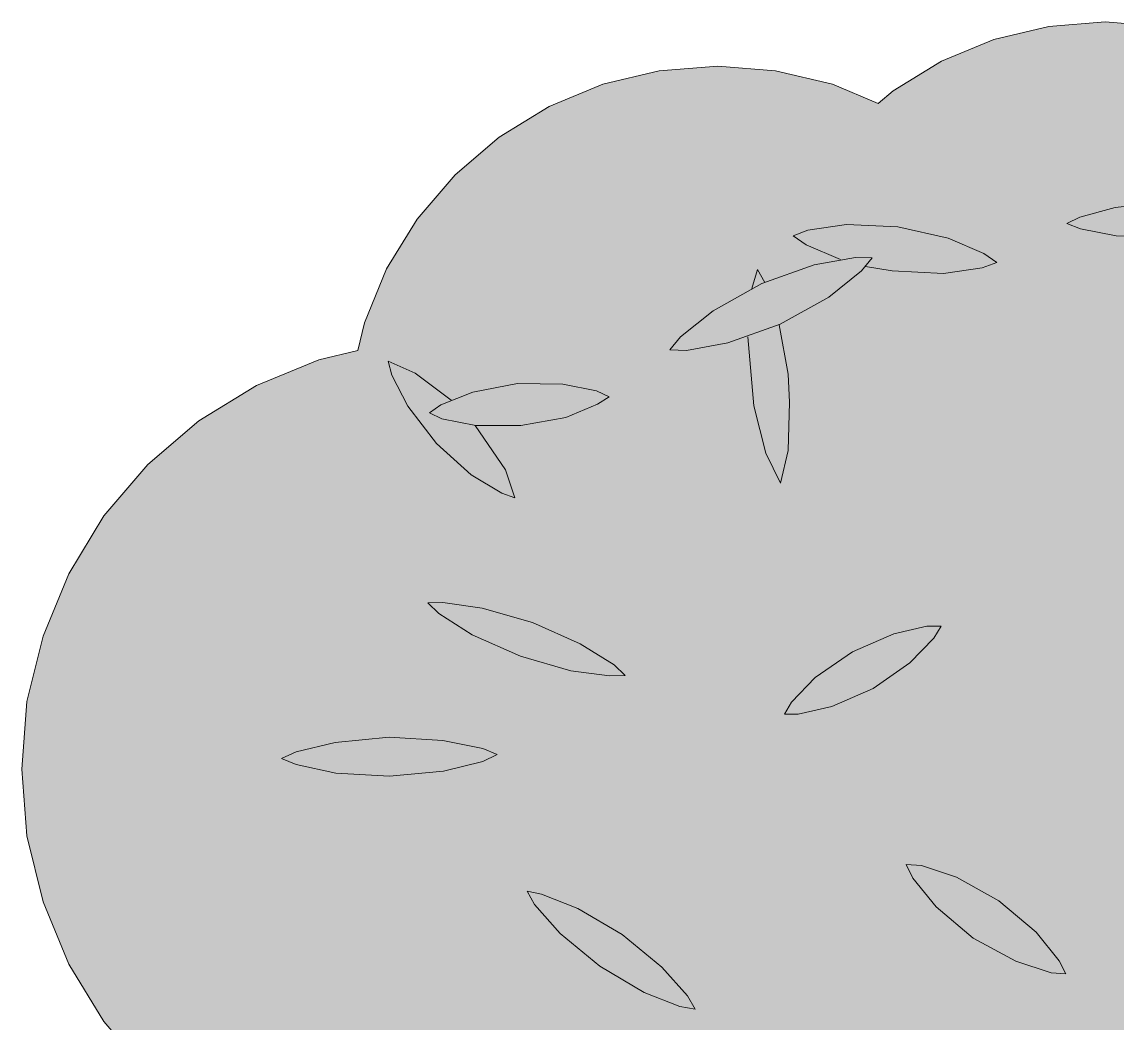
# Model space of a CAD drawing. Header units: centimetres. Extents: x 0 to 879, y -664 to 265.
# Drawn here: x 795.81 to 817.58, y 170.52 to 190.42 of the extents above; entities that cross this region are included whole.
import ezdxf

# ---------------------------------------------------------------- set-up
doc = ezdxf.new("R2010")
doc.units = ezdxf.units.CM
doc.layers.add('VEG-HOJAS', color=117, linetype='Continuous', lineweight=18, true_color=0x2e5e38)
doc.layers.add('VEG-NERVIOS', color=115, linetype='Continuous', lineweight=9, true_color=0x528c5c)
doc.layers.add('VEG-RELLENO', color=253, linetype='Continuous', true_color=0x96c896)

# ---------------------------------------------------------------- blocks, each defined once
blk = doc.blocks.new('VEG_Olivo_ALZADO')
at = {"layer": 'VEG-RELLENO', "true_color": 0x849671}
h = blk.add_hatch(color=8, dxfattribs=at)
h.dxf.hatch_style = 1
h.paths.add_polyline_path([(-19.95, 147.43), (-21.42, 147.74), (-22.57, 148.21), (-23.64, 148.86), (-24.58, 149.67), (-25.39, 150.62), (-26.04, 151.68), (-26.52, 152.83), (-26.81, 154.04), (-26.9, 155.26), (-27.8, 155.64), (-28.82, 156.26), (-29.73, 157.04), (-30.51, 157.95), (-31.13, 158.97), (-31.59, 160.08), (-31.87, 161.24), (-31.97, 162.44), (-31.87, 163.63), (-31.59, 164.8), (-31.13, 165.9), (-30.51, 166.92), (-30.15, 167.34), (-30.25, 166.91), (-29.72, 167.17), (-29.08, 167.69), (-28.76, 168.04), (-28.25, 168.8), (-27.98, 169.44), (-27.93, 169.71), (-28.19, 169.62), (-28.77, 169.23), (-29.52, 168.45), (-29.86, 168.66), (-30.88, 169.53), (-31.75, 170.55), (-32.45, 171.69), (-32.96, 172.93), (-33.28, 174.24), (-33.38, 175.57), (-33.28, 176.91), (-32.96, 178.21), (-32.45, 179.45), (-31.75, 180.6), (-30.88, 181.62), (-29.86, 182.49), (-28.72, 183.19), (-27.48, 183.7), (-26.7, 183.89), (-26.57, 184.44), (-26.13, 185.51), (-25.52, 186.5), (-24.77, 187.38), (-23.89, 188.13), (-22.9, 188.74), (-21.83, 189.18), (-20.71, 189.45), (-19.55, 189.54), (-18.4, 189.45), (-17.27, 189.18), (-16.36, 188.8), (-16.06, 189.05), (-15.1, 189.64), (-14.06, 190.07), (-12.97, 190.33), (-11.85, 190.42), (-10.73, 190.33), (-9.64, 190.07), (-8.6, 189.64), (-7.65, 189.05), (-6.79, 188.32), (-6.05, 187.45), (-5.09, 187.85), (-3.9, 188.14), (-2.93, 188.22), (-2.41, 187.16), (-1.89, 186.48), (-2.16, 185.84), (-2.28, 185.34), (-2.68, 185.07), (-3.7, 185.24), (-4.74, 185.21), (-5.27, 185.14), (-6.18, 184.91), (-6.76, 184.64), (-6.47, 184.55), (-5.7, 184.45), (-4.67, 184.49), (-3.65, 184.67), (-2.81, 184.96), (-3.53, 184.34), (-4.33, 183.42), (-4.96, 182.38), (-5.43, 181.25), (-5.72, 180.06), (-5.81, 178.84), (-5.72, 177.63), (-5.43, 176.44), (-5.29, 176.1), (-5.35, 176.04), (-5.25, 176.01), (-4.96, 175.31), (-4.33, 174.27), (-3.53, 173.34), (-2.6, 172.55), (-1.89, 172.11), (-2.61, 171.49), (-3.31, 170.68), (-3.87, 169.76), (-3.98, 169.48), (-5.25, 169.42), (-6.25, 169.18), (-7.2, 168.79), (-8.08, 168.25), (-8.86, 167.58), (-9.53, 166.8), (-9.95, 166.18), (-10.25, 165.48), (-10.45, 166.23), (-10.67, 166.5), (-10.88, 166.59), (-11.12, 166.59), (-11.42, 166.42), (-11.55, 166.23), (-11.59, 165.88), (-11.02, 163.3), (-11.85, 163.23), (-12.96, 162.96), (-14.02, 162.52), (-15.2, 161.75), (-15.88, 162.4), (-16.51, 162.84), (-16.79, 162.95), (-16.71, 162.66), (-16.36, 161.98), (-15.81, 161.23), (-16.68, 160.21), (-16.87, 160.3), (-16.79, 160.02), (-17.09, 159.53), (-18.09, 159.71), (-18.63, 159.74), (-19.56, 159.69), (-20.18, 159.52), (-19.92, 159.37), (-19.19, 159.11), (-18.17, 158.92), (-17.4, 158.89), (-17.65, 158.27), (-17.92, 157.16), (-18.01, 156.01), (-17.97, 155.45), (-18.34, 155.18), (-18.14, 156.42), (-18.17, 157.31), (-18.31, 157.9), (-18.61, 157.37), (-18.87, 156.52), (-19, 155.52), (-18.97, 154.61), (-19.32, 154.15), (-18.9, 154.22), (-18.83, 154.03), (-18.66, 154.29), (-17.86, 154.62), (-17.65, 153.76), (-17.07, 152.46), (-17.93, 151.73), (-18.65, 150.89), (-19.23, 149.94), (-19.66, 148.91), (-19.92, 147.82)])
h.paths.add_polyline_path([(-17.76, 186.28), (-18.05, 186.17), (-17.79, 185.99), (-17.11, 185.7), (-17.63, 185.59), (-18.61, 185.24), (-18.76, 185.5), (-18.87, 185.12), (-19.64, 184.68), (-20.02, 184.4), (-20.5, 183.9), (-19.81, 183.94), (-18.95, 184.16), (-18.83, 182.79), (-18.59, 181.85), (-18.3, 181.25), (-18.15, 181.9), (-18.12, 182.86), (-18.15, 183.42), (-18.33, 184.4), (-17.34, 184.95), (-16.61, 185.56), (-16.08, 185.47), (-15.06, 185.42), (-14.29, 185.53), (-14, 185.64), (-14.26, 185.82), (-14.97, 186.12), (-15.97, 186.35), (-16.99, 186.39)], flags=0)
h.paths.add_polyline_path([(-17.09, 169.15), (-17.33, 169.15), (-17.16, 168.92), (-16.62, 168.43), (-15.81, 167.92), (-14.92, 167.55), (-14.21, 167.39), (-13.93, 167.39), (-14.32, 167.85), (-13.52, 167.68), (-12.82, 167.66), (-13.07, 167.87), (-13.8, 168.31), (-14.85, 168.77), (-15.41, 168.94), (-16.42, 169.16), (-17.03, 169.2), (-17.12, 169.19)], flags=0)
h.paths.add_polyline_path([(-18.22, 176.66), (-17.95, 176.66), (-17.28, 176.81), (-16.46, 177.17), (-15.73, 177.68), (-15.25, 178.17), (-15.11, 178.41), (-15.39, 178.41), (-16.05, 178.26), (-16.87, 177.9), (-17.61, 177.39), (-18.08, 176.9)], flags=0)
h.paths.add_polyline_path([(-27.59, 175.57), (-26.62, 175.44), (-25.51, 175.46), (-24.56, 175.62), (-23.93, 175.86), (-24.22, 175.98), (-25.01, 176.14), (-26.08, 176.2), (-27.15, 176.1), (-27.93, 175.91), (-28.22, 175.78)], flags=0)
h.paths.add_polyline_path([(-14.8, 173.42), (-15.8, 173.67), (-15.77, 173.59), (-15.48, 173.14), (-14.86, 172.52), (-14.47, 172.21), (-13.62, 171.75), (-12.92, 171.52), (-12.63, 171.5), (-12.76, 171.76), (-13.22, 172.33), (-13.96, 172.95)], flags=0)
h.paths.add_polyline_path([(-23.46, 160.51), (-23.26, 160.29), (-23.2, 160.58), (-23.19, 161.2), (-22.96, 161.33), (-22.25, 160.57), (-21.68, 160.18), (-21.72, 160.5), (-22, 161.29), (-22.55, 162.26), (-23.24, 163.12), (-24.01, 163.77), (-22.95, 164.16), (-22.32, 163.7), (-21.92, 163.48), (-21.24, 163.22), (-20.96, 163.18), (-21.08, 163.44), (-21.53, 164), (-22.18, 164.58), (-21.87, 164.84), (-22.64, 164.9), (-23.42, 165.29), (-24.01, 165.43), (-23.89, 165.17), (-23.59, 164.79), (-24.2, 164.64), (-25.28, 164.24), (-26.03, 163.81), (-26.29, 163.59), (-25.57, 163.53), (-24.33, 163.7), (-24.27, 162.57), (-23.99, 161.53), (-25.34, 161.38), (-26.19, 161.13), (-26.72, 160.84), (-26.13, 160.72), (-25.24, 160.72), (-24.24, 160.86), (-23.75, 160.99)], flags=0)
h.paths.add_polyline_path([(-22.57, 182.56), (-21.94, 182.82), (-21.71, 182.97), (-22.26, 183.17), (-23.07, 183.25), (-23.99, 183.16), (-24.85, 182.9), (-25.56, 183.44), (-26.1, 183.68), (-26.03, 183.4), (-25.71, 182.78), (-25.14, 182.04), (-24.45, 181.42), (-23.65, 180.97), (-23.58, 180.96), (-23.58, 181.04), (-23.77, 181.52), (-24.37, 182.4), (-23.46, 182.4)], flags=0)
h.paths.add_polyline_path([(-21.97, 150.29), (-21.86, 150.61), (-21.74, 151.46), (-21.74, 152.61), (-21.91, 153.76), (-22.15, 154.58), (-22.3, 154.88), (-22.41, 154.56), (-22.53, 153.71), (-22.53, 152.56), (-22.37, 151.42), (-22.13, 150.59)], flags=0)
h.paths.add_polyline_path([(-22.04, 177.45), (-21.39, 177.43), (-21.61, 177.64), (-22.28, 178.06), (-23.23, 178.48), (-24.23, 178.77), (-25.01, 178.88), (-25.31, 178.87), (-24.81, 178.46), (-23.98, 178.02), (-22.96, 177.65)], flags=0)
h.paths.add_polyline_path([(-30.09, 163.94), (-30.01, 165.06), (-30.09, 165.01), (-30.48, 164.57), (-30.99, 163.75), (-31.22, 163.25), (-31.54, 162.22), (-31.64, 161.42), (-31.61, 161.1), (-31.37, 161.31), (-30.89, 161.96), (-30.4, 162.91)], flags=0)
h.paths.add_polyline_path([(-8.5, 169.3), (-8.18, 170.37), (-8.1, 171.44), (-8.22, 172.51), (-8.43, 173.29), (-8.58, 173.57), (-8.72, 173.29), (-8.91, 172.5), (-8.98, 171.43), (-8.95, 170.87), (-8.77, 169.92)], flags=0)
h.paths.add_polyline_path([(-21.15, 156.01), (-21.67, 156.12), (-22.7, 156.21), (-23.47, 156.14), (-23.77, 156.05), (-23.52, 155.87), (-22.81, 155.55), (-21.81, 155.29), (-20.78, 155.21), (-20.01, 155.27), (-19.72, 155.36), (-20.27, 155.7)], flags=0)
h.paths.add_polyline_path([(-8.75, 186.57), (-9.73, 186.81), (-10.69, 186.84), (-11.65, 186.73), (-12.35, 186.54), (-12.61, 186.41), (-12.34, 186.31), (-11.63, 186.17), (-10.67, 186.14), (-10.17, 186.18), (-9.31, 186.34)], flags=0)
h.paths.add_polyline_path([(-21.01, 171.13), (-20, 170.8), (-20.36, 171.32), (-21.03, 171.96), (-21.45, 172.28), (-22.33, 172.8), (-23.05, 173.08), (-23.34, 173.14), (-23.19, 172.88), (-22.68, 172.3), (-21.89, 171.65)], flags=0)
h.paths.add_polyline_path([(-1.46, 188.14), (-1.03, 188.04), (-1.74, 186.85), (-1.83, 187.4), (-2.07, 188.19)])
at = {"layer": 'VEG-RELLENO', "true_color": 0x768f66}
h = blk.add_hatch(color=73, dxfattribs=at)
h.dxf.hatch_style = 1
h.paths.add_polyline_path([(-12.61, 186.41), (-11.65, 186.73), (-10.69, 186.84), (-9.73, 186.81), (-9.02, 186.67), (-8.75, 186.57), (-9.01, 186.44), (-9.71, 186.25), (-10.67, 186.14), (-11.17, 186.14), (-12.03, 186.23)])
at = {"layer": 'VEG-RELLENO', "true_color": 0x849c76}
h = blk.add_hatch(color=8, dxfattribs=at)
h.dxf.hatch_style = 1
h.paths.add_polyline_path([(-14, 185.64), (-15.06, 185.42), (-16.08, 185.47), (-16.61, 185.56), (-16.48, 185.73), (-17.11, 185.7), (-17.79, 185.99), (-18.05, 186.17), (-17.76, 186.28), (-16.99, 186.39), (-15.97, 186.35), (-15.45, 186.26), (-14.56, 185.97), (-14.07, 185.7)])
at = {"layer": 'VEG-RELLENO', "true_color": 0x819972}
h = blk.add_hatch(color=8, dxfattribs=at)
h.dxf.hatch_style = 1
h.paths.add_polyline_path([(-16.48, 185.73), (-17.34, 184.95), (-18.31, 184.41), (-19.35, 184.04), (-20.17, 183.89), (-20.5, 183.9), (-20.29, 184.16), (-19.64, 184.68), (-18.67, 185.22), (-18.14, 185.43), (-17.18, 185.69)])
at = {"layer": 'VEG-RELLENO', "true_color": 0x7a946a}
h = blk.add_hatch(color=73, dxfattribs=at)
h.dxf.hatch_style = 1
h.paths.add_polyline_path([(-18.3, 181.25), (-18.59, 181.85), (-18.83, 182.79), (-18.95, 184.16), (-18.33, 184.4), (-18.15, 183.42), (-18.12, 182.34), (-18.21, 181.55)])
h.paths.add_polyline_path([(-18.87, 185.12), (-18.8, 185.42), (-18.76, 185.5), (-18.61, 185.24)])
at = {"layer": 'VEG-RELLENO', "true_color": 0x7b956c}
h = blk.add_hatch(color=8, dxfattribs=at)
h.dxf.hatch_style = 1
h.paths.add_polyline_path([(-23.58, 180.96), (-24.45, 181.42), (-25.14, 182.04), (-25.71, 182.78), (-26.03, 183.4), (-26.1, 183.68), (-25.56, 183.44), (-24.85, 182.9), (-25.28, 182.65), (-25.03, 182.53), (-24.37, 182.4), (-23.77, 181.52), (-23.58, 181.04)])
at = {"layer": 'VEG-RELLENO', "true_color": 0x7d966d}
h = blk.add_hatch(color=8, dxfattribs=at)
h.dxf.hatch_style = 1
h.paths.add_polyline_path([(-25.28, 182.65), (-24.42, 183.06), (-23.53, 183.23), (-22.63, 183.22), (-21.96, 183.09), (-21.71, 182.97), (-21.94, 182.82), (-22.57, 182.56), (-23.46, 182.4), (-23.92, 182.38), (-24.73, 182.46), (-25.21, 182.61)])
at = {"layer": 'VEG-RELLENO', "true_color": 0x748d65}
h = blk.add_hatch(color=73, dxfattribs=at)
h.dxf.hatch_style = 1
h.paths.add_polyline_path([(-21.39, 177.43), (-22.47, 177.52), (-23.47, 177.81), (-24.43, 178.24), (-25.09, 178.66), (-25.31, 178.87), (-25.01, 178.88), (-24.23, 178.77), (-23.23, 178.48), (-22.73, 178.28), (-21.9, 177.83)])
at = {"layer": 'VEG-RELLENO', "true_color": 0x758e65}
h = blk.add_hatch(color=73, dxfattribs=at)
h.dxf.hatch_style = 1
h.paths.add_polyline_path([(-15.11, 178.41), (-15.73, 177.68), (-16.46, 177.17), (-17.28, 176.81), (-17.95, 176.66), (-18.22, 176.66), (-18.08, 176.9), (-17.61, 177.39), (-16.87, 177.9), (-16.46, 178.11), (-15.69, 178.36), (-15.19, 178.42)])
h = blk.add_hatch(color=73, dxfattribs=at)
h.dxf.hatch_style = 1
h.paths.add_polyline_path([(-23.93, 175.86), (-25, 175.53), (-26.07, 175.43), (-27.14, 175.49), (-27.93, 175.66), (-28.22, 175.78), (-27.93, 175.91), (-27.15, 176.1), (-26.08, 176.2), (-25.53, 176.19), (-24.56, 176.06)])
at = {"layer": 'VEG-RELLENO', "true_color": 0x708861}
h = blk.add_hatch(color=83, dxfattribs=at)
h.dxf.hatch_style = 1
h.paths.add_polyline_path([(-15.8, 173.67), (-14.8, 173.42), (-13.96, 172.95), (-13.22, 172.33), (-12.76, 171.76), (-12.63, 171.5), (-12.92, 171.52), (-13.62, 171.75), (-14.47, 172.21), (-14.86, 172.52), (-15.48, 173.14), (-15.77, 173.59)])
at = {"layer": 'VEG-RELLENO', "true_color": 0x799269}
h = blk.add_hatch(color=73, dxfattribs=at)
h.dxf.hatch_style = 1
h.paths.add_polyline_path([(-20, 170.8), (-21.01, 171.13), (-21.89, 171.65), (-22.68, 172.3), (-23.19, 172.88), (-23.34, 173.14), (-23.05, 173.08), (-22.33, 172.8), (-21.45, 172.28), (-21.03, 171.96), (-20.36, 171.32)])
at = {"layer": 'VEG-HOJAS'}
blk.add_lwpolyline([(-30.88, 169.53), (-31.75, 170.55), (-32.45, 171.69), (-32.96, 172.93), (-33.28, 174.24), (-33.38, 175.57), (-33.28, 176.91), (-32.96, 178.21), (-32.45, 179.45), (-31.75, 180.6), (-30.88, 181.62), (-29.86, 182.49), (-28.72, 183.19), (-27.48, 183.7), (-26.7, 183.89), (-26.57, 184.44), (-26.13, 185.51), (-25.52, 186.5), (-24.77, 187.38), (-23.89, 188.13), (-22.9, 188.74), (-21.83, 189.18), (-20.71, 189.45), (-19.55, 189.54), (-18.4, 189.45), (-17.27, 189.18), (-16.36, 188.8), (-16.06, 189.05), (-15.1, 189.64), (-14.06, 190.07), (-12.97, 190.33), (-11.85, 190.42), (-10.73, 190.33)], dxfattribs=at)
at = {"layer": 'VEG-NERVIOS'}
for points in [[(-12.61, 186.41), (-12.35, 186.54), (-11.65, 186.73), (-10.69, 186.84), (-9.73, 186.81), (-9.02, 186.67), (-8.75, 186.57), (-9.01, 186.44), (-9.71, 186.25), (-10.67, 186.14), (-11.63, 186.17), (-12.34, 186.31)], [(-16.48, 185.73), (-16.69, 185.47), (-17.34, 184.95), (-18.31, 184.41), (-19.35, 184.04), (-20.17, 183.89), (-20.5, 183.9), (-20.29, 184.16), (-19.64, 184.68), (-18.67, 185.22), (-17.63, 185.59), (-16.81, 185.74)], [(-25.28, 182.65), (-25.05, 182.81), (-24.42, 183.06), (-23.53, 183.23), (-22.63, 183.22), (-21.96, 183.09), (-21.71, 182.97), (-21.94, 182.82), (-22.57, 182.56), (-23.46, 182.4), (-24.36, 182.4), (-25.03, 182.53)], [(-21.39, 177.43), (-21.7, 177.42), (-22.47, 177.52), (-23.47, 177.81), (-24.43, 178.24), (-25.09, 178.66), (-25.31, 178.87), (-25.01, 178.88), (-24.23, 178.77), (-23.23, 178.48), (-22.28, 178.06), (-21.61, 177.64)], [(-15.11, 178.41), (-15.25, 178.17), (-15.73, 177.68), (-16.46, 177.17), (-17.28, 176.81), (-17.95, 176.66), (-18.22, 176.66), (-18.08, 176.9), (-17.61, 177.39), (-16.87, 177.9), (-16.05, 178.26), (-15.39, 178.41)], [(-23.93, 175.86), (-24.22, 175.72), (-25, 175.53), (-26.07, 175.43), (-27.14, 175.49), (-27.93, 175.66), (-28.22, 175.78), (-27.93, 175.91), (-27.15, 176.1), (-26.08, 176.2), (-25.01, 176.14), (-24.22, 175.98)], [(-15.8, 173.67), (-15.5, 173.65), (-14.8, 173.42), (-13.96, 172.95), (-13.22, 172.33), (-12.76, 171.76), (-12.63, 171.5), (-12.92, 171.52), (-13.62, 171.75), (-14.47, 172.21), (-15.21, 172.83), (-15.67, 173.4)], [(-20, 170.8), (-20.3, 170.85), (-21.01, 171.13), (-21.89, 171.65), (-22.68, 172.3), (-23.19, 172.88), (-23.34, 173.14), (-23.05, 173.08), (-22.33, 172.8), (-21.45, 172.28), (-20.66, 171.63), (-20.15, 171.06)]]:
    blk.add_lwpolyline(points, close=True, dxfattribs=at)
for points in [[(-17.11, 185.7), (-17.79, 185.99), (-18.05, 186.17), (-17.76, 186.28), (-16.99, 186.39), (-15.97, 186.35), (-14.97, 186.12), (-14.26, 185.82), (-14, 185.64), (-14.29, 185.53), (-15.06, 185.42), (-16.08, 185.47), (-16.61, 185.56)], [(-18.87, 185.12), (-18.76, 185.5), (-18.61, 185.24)], [(-18.33, 184.4), (-18.15, 183.42), (-18.12, 182.86), (-18.15, 181.9), (-18.3, 181.25), (-18.59, 181.85), (-18.83, 182.79), (-18.95, 184.16)], [(-24.37, 182.4), (-23.77, 181.52), (-23.58, 180.96), (-23.84, 181.05), (-24.45, 181.42), (-25.14, 182.04), (-25.71, 182.78), (-26.03, 183.4), (-26.1, 183.68), (-25.56, 183.44), (-24.85, 182.9)]]:
    blk.add_lwpolyline(points, dxfattribs=at)

msp = doc.modelspace()

# ---------------------------------------------------------------- block references
msp.add_blockref('VEG_Olivo_ALZADO', (829.189, 0))

doc.saveas('drawing.dxf')
